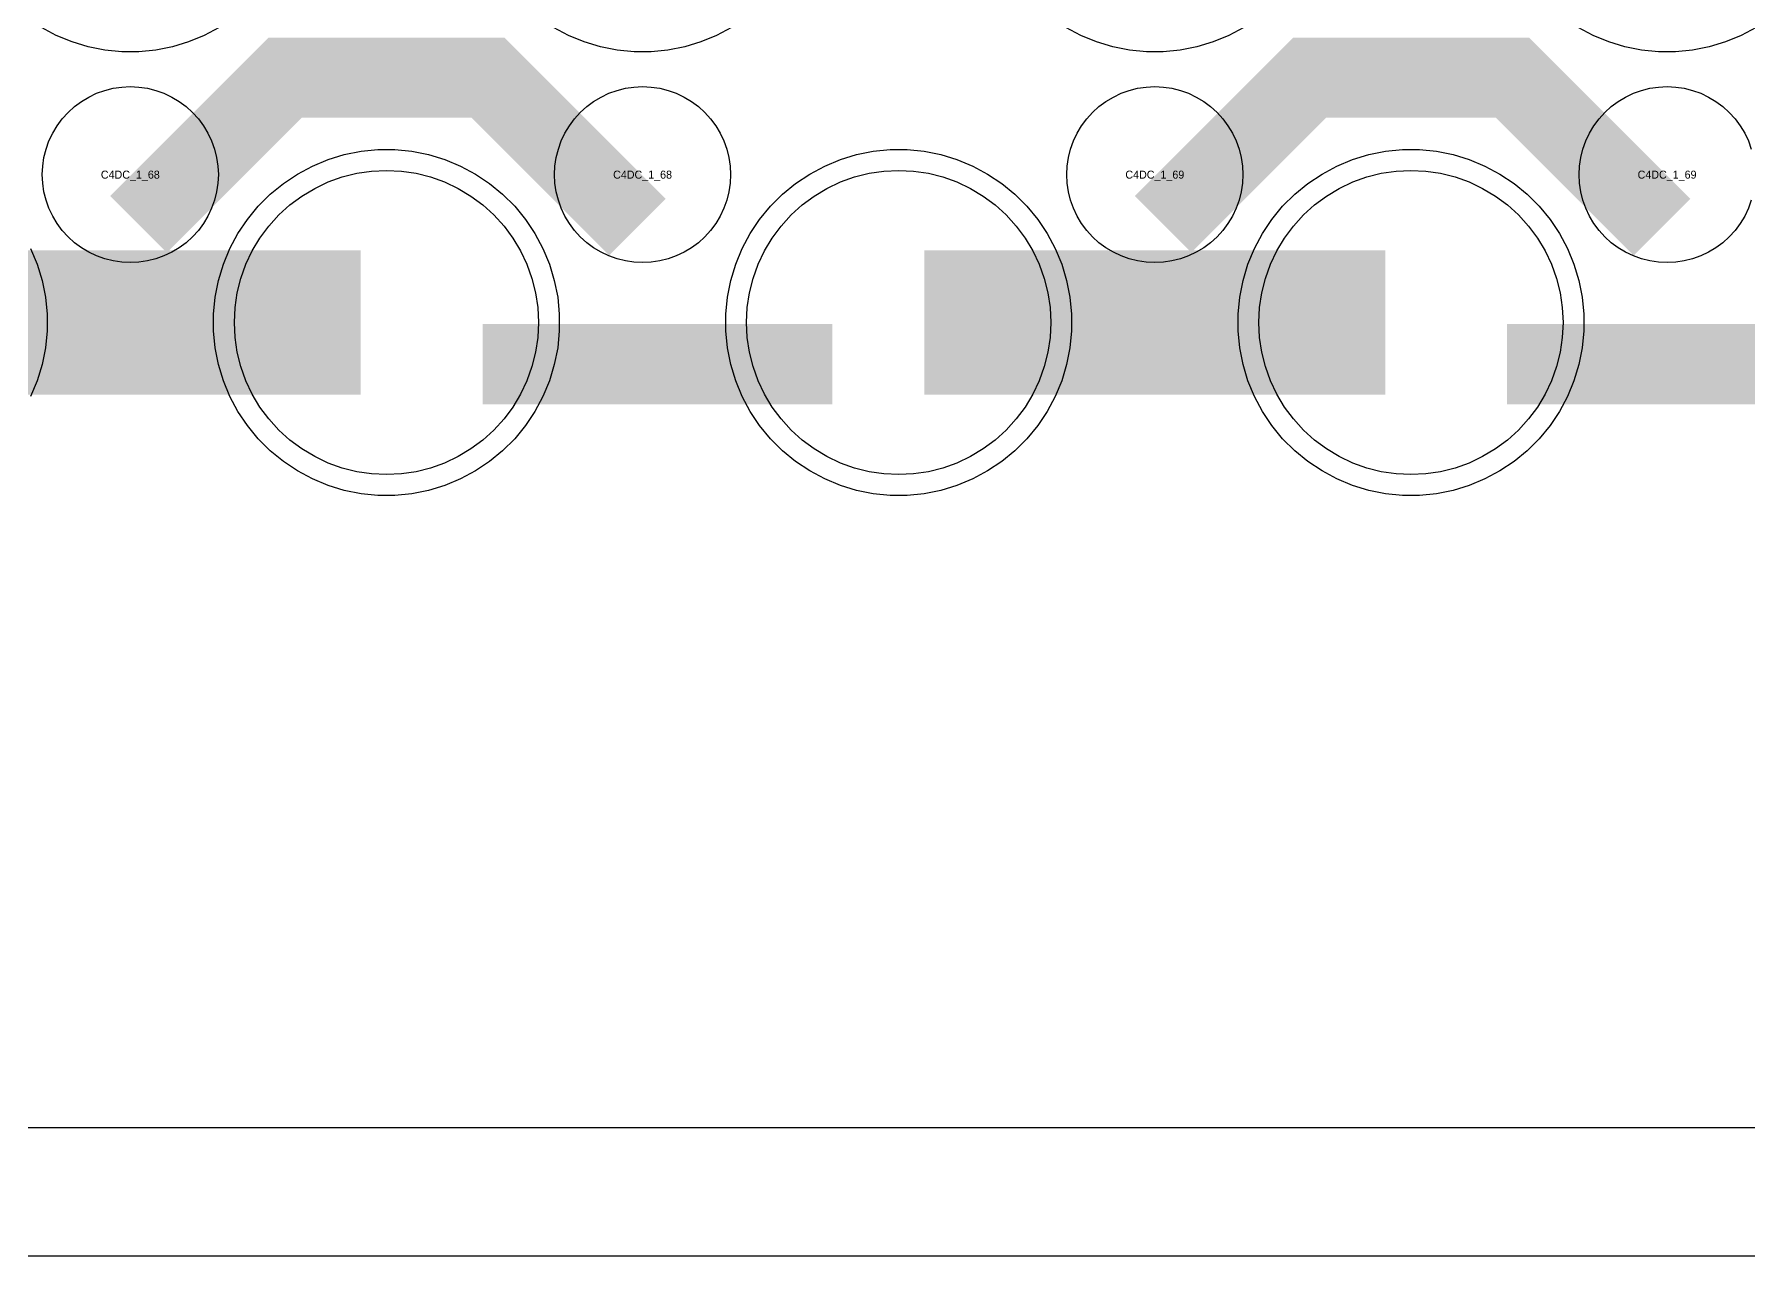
# Model space of a CAD drawing. Extents: x -11880 to 11880, y -14992 to 14992.
# Drawn here: x 9730 to 10266, y -14992 to -14611 of the extents above; entities that cross this region are included whole.
import ezdxf
from ezdxf.enums import TextEntityAlignment as Align

# ---------------------------------------------------------------- set-up
doc = ezdxf.new("R2010")
doc.units = 0
doc.header["$MEASUREMENT"] = 0
for name, color, linetype in [('GDS_775_DT_237', 138, 'CONTINUOUS'), ('OUTLINE', 30, 'CONTINUOUS'), ('RDL1_FS', 34, 'CONTINUOUS'), ('RDL_BS', 160, 'CONTINUOUS')]:
    doc.layers.add(name, color=color, linetype=linetype)

msp = doc.modelspace()

# ---------------------------------------------------------------- linework, layer by layer
at = {"layer": 'OUTLINE'}
for points in [[(-11880, -14992.5), (11880, -14992.5), (11880, 14992.5), (-11880, 14992.5)], [(-11840, -14952.5), (11840, -14952.5), (11840, 14952.5), (-11840, 14952.5)]]:
    msp.add_lwpolyline(points, close=True, dxfattribs=at)
at = {"layer": 'RDL1_FS'}
for points in [[(9840, -14748.509), (9835.343, -14748.28), (9830.732, -14747.596), (9826.209, -14746.464), (9821.819, -14744.892), (9817.605, -14742.9), (9813.605, -14740.502), (9809.86, -14737.724), (9806.406, -14734.594), (9803.276, -14731.14), (9800.498, -14727.395), (9798.1, -14723.395), (9796.108, -14719.181), (9794.536, -14714.791), (9793.404, -14710.268), (9792.72, -14705.657), (9792.491, -14701), (9792.72, -14696.343), (9793.404, -14691.732), (9794.536, -14687.209), (9796.108, -14682.819), (9798.1, -14678.605), (9800.498, -14674.605), (9803.276, -14670.86), (9806.406, -14667.406), (9809.86, -14664.276), (9813.605, -14661.498), (9817.605, -14659.1), (9821.819, -14657.108), (9826.209, -14655.536), (9830.732, -14654.404), (9835.343, -14653.72), (9840, -14653.491), (9844.657, -14653.72), (9849.268, -14654.404), (9853.791, -14655.536), (9858.181, -14657.108), (9862.395, -14659.1), (9866.395, -14661.498), (9870.14, -14664.276), (9873.594, -14667.406), (9876.724, -14670.86), (9879.502, -14674.605), (9881.9, -14678.605), (9883.892, -14682.819), (9885.464, -14687.209), (9886.596, -14691.732), (9887.28, -14696.343), (9887.509, -14701), (9887.28, -14705.657), (9886.596, -14710.268), (9885.464, -14714.791), (9883.892, -14719.181), (9881.9, -14723.395), (9879.502, -14727.395), (9876.724, -14731.14), (9873.594, -14734.594), (9870.14, -14737.724), (9866.395, -14740.502), (9862.395, -14742.9), (9858.181, -14744.892), (9853.791, -14746.464), (9849.268, -14747.596), (9844.657, -14748.28)], [(10000, -14748.509), (9995.343, -14748.28), (9990.732, -14747.596), (9986.209, -14746.464), (9981.819, -14744.892), (9977.605, -14742.9), (9973.605, -14740.502), (9969.86, -14737.724), (9966.406, -14734.594), (9963.276, -14731.14), (9960.498, -14727.395), (9958.1, -14723.395), (9956.108, -14719.181), (9954.536, -14714.791), (9953.404, -14710.268), (9952.72, -14705.657), (9952.491, -14701), (9952.72, -14696.343), (9953.404, -14691.732), (9954.536, -14687.209), (9956.108, -14682.819), (9958.1, -14678.605), (9960.498, -14674.605), (9963.276, -14670.86), (9966.406, -14667.406), (9969.86, -14664.276), (9973.605, -14661.498), (9977.605, -14659.1), (9981.819, -14657.108), (9986.209, -14655.536), (9990.732, -14654.404), (9995.343, -14653.72), (10000, -14653.491), (10004.657, -14653.72), (10009.268, -14654.404), (10013.791, -14655.536), (10018.181, -14657.108), (10022.395, -14659.1), (10026.395, -14661.498), (10030.14, -14664.276), (10033.594, -14667.406), (10036.724, -14670.86), (10039.502, -14674.605), (10041.9, -14678.605), (10043.892, -14682.819), (10045.464, -14687.209), (10046.596, -14691.732), (10047.28, -14696.343), (10047.509, -14701), (10047.28, -14705.657), (10046.596, -14710.268), (10045.464, -14714.791), (10043.892, -14719.181), (10041.9, -14723.395), (10039.502, -14727.395), (10036.724, -14731.14), (10033.594, -14734.594), (10030.14, -14737.724), (10026.395, -14740.502), (10022.395, -14742.9), (10018.181, -14744.892), (10013.791, -14746.464), (10009.268, -14747.596), (10004.657, -14748.28)], [(10160, -14748.509), (10155.343, -14748.28), (10150.732, -14747.596), (10146.209, -14746.464), (10141.819, -14744.892), (10137.605, -14742.9), (10133.605, -14740.502), (10129.86, -14737.724), (10126.406, -14734.594), (10123.276, -14731.14), (10120.498, -14727.395), (10118.1, -14723.395), (10116.108, -14719.181), (10114.536, -14714.791), (10113.404, -14710.268), (10112.72, -14705.657), (10112.491, -14701), (10112.72, -14696.343), (10113.404, -14691.732), (10114.536, -14687.209), (10116.108, -14682.819), (10118.1, -14678.605), (10120.498, -14674.605), (10123.276, -14670.86), (10126.406, -14667.406), (10129.86, -14664.276), (10133.605, -14661.498), (10137.605, -14659.1), (10141.819, -14657.108), (10146.209, -14655.536), (10150.732, -14654.404), (10155.343, -14653.72), (10160, -14653.491), (10164.657, -14653.72), (10169.268, -14654.404), (10173.791, -14655.536), (10178.181, -14657.108), (10182.395, -14659.1), (10186.395, -14661.498), (10190.14, -14664.276), (10193.594, -14667.406), (10196.724, -14670.86), (10199.502, -14674.605), (10201.9, -14678.605), (10203.892, -14682.819), (10205.464, -14687.209), (10206.596, -14691.732), (10207.28, -14696.343), (10207.509, -14701), (10207.28, -14705.657), (10206.596, -14710.268), (10205.464, -14714.791), (10203.892, -14719.181), (10201.9, -14723.395), (10199.502, -14727.395), (10196.724, -14731.14), (10193.594, -14734.594), (10190.14, -14737.724), (10186.395, -14740.502), (10182.395, -14742.9), (10178.181, -14744.892), (10173.791, -14746.464), (10169.268, -14747.596), (10164.657, -14748.28)]]:
    msp.add_lwpolyline(points, close=True, dxfattribs=at)
for points in [[(9688.002, -14701, 45, 45, 0), (9760.002, -14701, 45, 45, 0)], [(9760.002, -14701, 45, 45, 0), (9832.002, -14701, 45, 45, 0)], [(10008.002, -14701, 45, 45, 0), (10080.002, -14701, 45, 45, 0)], [(10080.002, -14701, 45, 45, 0), (10152.002, -14701, 45, 45, 0)]]:
    msp.add_lwpolyline(points, format="xyseb", dxfattribs=at)
at = {"layer": 'RDL_BS', "color": 241, "true_color": 0xf7abae}
for points in [[(9787.777, -14608.818), (9783.115, -14611.31), (9778.205, -14613.341), (9773.165, -14614.872), (9767.938, -14615.918), (9762.644, -14616.435), (9757.356, -14616.435), (9752.062, -14615.918), (9746.835, -14614.872), (9741.795, -14613.341), (9736.885, -14611.31), (9732.223, -14608.818)], [(9947.777, -14608.818), (9943.115, -14611.31), (9938.205, -14613.341), (9933.165, -14614.872), (9927.938, -14615.918), (9922.644, -14616.435), (9917.356, -14616.435), (9912.062, -14615.918), (9906.835, -14614.872), (9901.795, -14613.341), (9896.885, -14611.31), (9892.223, -14608.818)], [(10107.777, -14608.818), (10103.115, -14611.31), (10098.205, -14613.341), (10093.165, -14614.872), (10087.938, -14615.918), (10082.644, -14616.435), (10077.356, -14616.435), (10072.062, -14615.918), (10066.835, -14614.872), (10061.795, -14613.341), (10056.885, -14611.31), (10052.223, -14608.818)], [(10267.777, -14608.818), (10263.115, -14611.31), (10258.205, -14613.341), (10253.165, -14614.872), (10247.938, -14615.918), (10242.644, -14616.435), (10237.356, -14616.435), (10232.062, -14615.918), (10226.835, -14614.872), (10221.795, -14613.341), (10216.885, -14611.31), (10212.223, -14608.818)]]:
    msp.add_lwpolyline(points, dxfattribs=at)
at = {"layer": 'RDL_BS'}
for points in [[(9762.562, -14670.314, 25, 25, 0), (9808.377, -14624.499, 25, 25, 0), (9841.93, -14624.499, 25, 25, 0)], [(9918.401, -14671.213, 25, 25, 0), (9871.687, -14624.499, 25, 25, 0), (9841.929, -14624.499, 25, 25, 0)], [(10082.562, -14670.314, 25, 25, 0), (10128.377, -14624.499, 25, 25, 0), (10161.93, -14624.499, 25, 25, 0)], [(10238.401, -14671.213, 25, 25, 0), (10191.687, -14624.499, 25, 25, 0), (10161.929, -14624.499, 25, 25, 0)], [(9870.016, -14714.013, 25, 25, 0), (9979.281, -14714.013, 25, 25, 0)], [(10190.016, -14714.013, 25, 25, 0), (10299.281, -14714.013, 25, 25, 0)]]:
    msp.add_lwpolyline(points, format="xyseb", dxfattribs=at)
for points in [[(9760, -14682.306), (9757.307, -14682.174), (9754.635, -14681.778), (9752.016, -14681.121), (9749.481, -14680.214), (9747.044, -14679.062), (9744.72, -14677.669), (9742.557, -14676.066), (9740.558, -14674.254), (9738.746, -14672.255), (9737.143, -14670.092), (9735.75, -14667.768), (9734.598, -14665.331), (9733.691, -14662.796), (9733.034, -14660.177), (9732.638, -14657.505), (9732.506, -14654.812), (9732.638, -14652.119), (9733.034, -14649.447), (9733.691, -14646.828), (9734.598, -14644.293), (9735.75, -14641.856), (9737.143, -14639.532), (9738.746, -14637.369), (9740.558, -14635.37), (9742.557, -14633.558), (9744.72, -14631.955), (9747.044, -14630.562), (9749.481, -14629.41), (9752.016, -14628.503), (9754.635, -14627.846), (9757.307, -14627.45), (9760, -14627.318), (9762.693, -14627.45), (9765.365, -14627.846), (9767.984, -14628.503), (9770.519, -14629.41), (9772.956, -14630.562), (9775.28, -14631.955), (9777.443, -14633.558), (9779.442, -14635.37), (9781.254, -14637.369), (9782.857, -14639.532), (9784.25, -14641.856), (9785.402, -14644.293), (9786.309, -14646.828), (9786.966, -14649.447), (9787.362, -14652.119), (9787.494, -14654.812), (9787.362, -14657.505), (9786.966, -14660.177), (9786.309, -14662.796), (9785.402, -14665.331), (9784.25, -14667.768), (9782.857, -14670.092), (9781.254, -14672.255), (9779.442, -14674.254), (9777.443, -14676.066), (9775.28, -14677.669), (9772.956, -14679.062), (9770.519, -14680.214), (9767.984, -14681.121), (9765.365, -14681.778), (9762.693, -14682.174)], [(9920, -14682.306), (9917.307, -14682.174), (9914.635, -14681.778), (9912.016, -14681.121), (9909.481, -14680.214), (9907.044, -14679.062), (9904.72, -14677.669), (9902.557, -14676.066), (9900.558, -14674.254), (9898.746, -14672.255), (9897.143, -14670.092), (9895.75, -14667.768), (9894.598, -14665.331), (9893.691, -14662.796), (9893.034, -14660.177), (9892.638, -14657.505), (9892.506, -14654.812), (9892.638, -14652.119), (9893.034, -14649.447), (9893.691, -14646.828), (9894.598, -14644.293), (9895.75, -14641.856), (9897.143, -14639.532), (9898.746, -14637.369), (9900.558, -14635.37), (9902.557, -14633.558), (9904.72, -14631.955), (9907.044, -14630.562), (9909.481, -14629.41), (9912.016, -14628.503), (9914.635, -14627.846), (9917.307, -14627.45), (9920, -14627.318), (9922.693, -14627.45), (9925.365, -14627.846), (9927.984, -14628.503), (9930.519, -14629.41), (9932.956, -14630.562), (9935.28, -14631.955), (9937.443, -14633.558), (9939.442, -14635.37), (9941.254, -14637.369), (9942.857, -14639.532), (9944.25, -14641.856), (9945.402, -14644.293), (9946.309, -14646.828), (9946.966, -14649.447), (9947.362, -14652.119), (9947.494, -14654.812), (9947.362, -14657.505), (9946.966, -14660.177), (9946.309, -14662.796), (9945.402, -14665.331), (9944.25, -14667.768), (9942.857, -14670.092), (9941.254, -14672.255), (9939.442, -14674.254), (9937.443, -14676.066), (9935.28, -14677.669), (9932.956, -14679.062), (9930.519, -14680.214), (9927.984, -14681.121), (9925.365, -14681.778), (9922.693, -14682.174)], [(10080, -14682.306), (10077.307, -14682.174), (10074.635, -14681.778), (10072.016, -14681.121), (10069.481, -14680.214), (10067.044, -14679.062), (10064.72, -14677.669), (10062.557, -14676.066), (10060.558, -14674.254), (10058.746, -14672.255), (10057.143, -14670.092), (10055.75, -14667.768), (10054.598, -14665.331), (10053.691, -14662.796), (10053.034, -14660.177), (10052.638, -14657.505), (10052.506, -14654.812), (10052.638, -14652.119), (10053.034, -14649.447), (10053.691, -14646.828), (10054.598, -14644.293), (10055.75, -14641.856), (10057.143, -14639.532), (10058.746, -14637.369), (10060.558, -14635.37), (10062.557, -14633.558), (10064.72, -14631.955), (10067.044, -14630.562), (10069.481, -14629.41), (10072.016, -14628.503), (10074.635, -14627.846), (10077.307, -14627.45), (10080, -14627.318), (10082.693, -14627.45), (10085.365, -14627.846), (10087.984, -14628.503), (10090.519, -14629.41), (10092.956, -14630.562), (10095.28, -14631.955), (10097.443, -14633.558), (10099.442, -14635.37), (10101.254, -14637.369), (10102.857, -14639.532), (10104.25, -14641.856), (10105.402, -14644.293), (10106.309, -14646.828), (10106.966, -14649.447), (10107.362, -14652.119), (10107.494, -14654.812), (10107.362, -14657.505), (10106.966, -14660.177), (10106.309, -14662.796), (10105.402, -14665.331), (10104.25, -14667.768), (10102.857, -14670.092), (10101.254, -14672.255), (10099.442, -14674.254), (10097.443, -14676.066), (10095.28, -14677.669), (10092.956, -14679.062), (10090.519, -14680.214), (10087.984, -14681.121), (10085.365, -14681.778), (10082.693, -14682.174)], [(9837.356, -14755), (9832.062, -14754.483), (9826.835, -14753.437), (9821.795, -14751.906), (9816.885, -14749.875), (9812.223, -14747.383), (9807.809, -14744.436), (9803.708, -14741.074), (9799.926, -14737.292), (9796.564, -14733.191), (9793.617, -14728.777), (9791.125, -14724.115), (9789.094, -14719.205), (9787.563, -14714.165), (9786.517, -14708.938), (9786, -14703.644), (9786, -14698.356), (9786.517, -14693.062), (9787.563, -14687.835), (9789.094, -14682.795), (9791.125, -14677.885), (9793.617, -14673.223), (9796.564, -14668.809), (9799.926, -14664.708), (9803.708, -14660.926), (9807.809, -14657.564), (9812.223, -14654.617), (9816.885, -14652.125), (9821.795, -14650.094), (9826.835, -14648.563), (9832.062, -14647.517), (9837.356, -14647), (9842.644, -14647), (9847.938, -14647.517), (9853.165, -14648.563), (9858.205, -14650.094), (9863.115, -14652.125), (9867.777, -14654.617), (9872.191, -14657.564), (9876.292, -14660.926), (9880.074, -14664.708), (9883.436, -14668.809), (9886.383, -14673.223), (9888.875, -14677.885), (9890.906, -14682.795), (9892.437, -14687.835), (9893.483, -14693.062), (9894, -14698.356), (9894, -14703.644), (9893.483, -14708.938), (9892.437, -14714.165), (9890.906, -14719.205), (9888.875, -14724.115), (9886.383, -14728.777), (9883.436, -14733.191), (9880.074, -14737.292), (9876.292, -14741.074), (9872.191, -14744.436), (9867.777, -14747.383), (9863.115, -14749.875), (9858.205, -14751.906), (9853.165, -14753.437), (9847.938, -14754.483), (9842.644, -14755)], [(9997.356, -14755), (9992.062, -14754.483), (9986.835, -14753.437), (9981.795, -14751.906), (9976.885, -14749.875), (9972.223, -14747.383), (9967.809, -14744.436), (9963.708, -14741.074), (9959.926, -14737.292), (9956.564, -14733.191), (9953.617, -14728.777), (9951.125, -14724.115), (9949.094, -14719.205), (9947.563, -14714.165), (9946.517, -14708.938), (9946, -14703.644), (9946, -14698.356), (9946.517, -14693.062), (9947.563, -14687.835), (9949.094, -14682.795), (9951.125, -14677.885), (9953.617, -14673.223), (9956.564, -14668.809), (9959.926, -14664.708), (9963.708, -14660.926), (9967.809, -14657.564), (9972.223, -14654.617), (9976.885, -14652.125), (9981.795, -14650.094), (9986.835, -14648.563), (9992.062, -14647.517), (9997.356, -14647), (10002.644, -14647), (10007.938, -14647.517), (10013.165, -14648.563), (10018.205, -14650.094), (10023.115, -14652.125), (10027.777, -14654.617), (10032.191, -14657.564), (10036.292, -14660.926), (10040.074, -14664.708), (10043.436, -14668.809), (10046.383, -14673.223), (10048.875, -14677.885), (10050.906, -14682.795), (10052.437, -14687.835), (10053.483, -14693.062), (10054, -14698.356), (10054, -14703.644), (10053.483, -14708.938), (10052.437, -14714.165), (10050.906, -14719.205), (10048.875, -14724.115), (10046.383, -14728.777), (10043.436, -14733.191), (10040.074, -14737.292), (10036.292, -14741.074), (10032.191, -14744.436), (10027.777, -14747.383), (10023.115, -14749.875), (10018.205, -14751.906), (10013.165, -14753.437), (10007.938, -14754.483), (10002.644, -14755)], [(10157.356, -14755), (10152.062, -14754.483), (10146.835, -14753.437), (10141.795, -14751.906), (10136.885, -14749.875), (10132.223, -14747.383), (10127.809, -14744.436), (10123.708, -14741.074), (10119.926, -14737.292), (10116.564, -14733.191), (10113.617, -14728.777), (10111.125, -14724.115), (10109.094, -14719.205), (10107.563, -14714.165), (10106.517, -14708.938), (10106, -14703.644), (10106, -14698.356), (10106.517, -14693.062), (10107.563, -14687.835), (10109.094, -14682.795), (10111.125, -14677.885), (10113.617, -14673.223), (10116.564, -14668.809), (10119.926, -14664.708), (10123.708, -14660.926), (10127.809, -14657.564), (10132.223, -14654.617), (10136.885, -14652.125), (10141.795, -14650.094), (10146.835, -14648.563), (10152.062, -14647.517), (10157.356, -14647), (10162.644, -14647), (10167.938, -14647.517), (10173.165, -14648.563), (10178.205, -14650.094), (10183.115, -14652.125), (10187.777, -14654.617), (10192.191, -14657.564), (10196.292, -14660.926), (10200.074, -14664.708), (10203.436, -14668.809), (10206.383, -14673.223), (10208.875, -14677.885), (10210.906, -14682.795), (10212.437, -14687.835), (10213.483, -14693.062), (10214, -14698.356), (10214, -14703.644), (10213.483, -14708.938), (10212.437, -14714.165), (10210.906, -14719.205), (10208.875, -14724.115), (10206.383, -14728.777), (10203.436, -14733.191), (10200.074, -14737.292), (10196.292, -14741.074), (10192.191, -14744.436), (10187.777, -14747.383), (10183.115, -14749.875), (10178.205, -14751.906), (10173.165, -14753.437), (10167.938, -14754.483), (10162.644, -14755)]]:
    msp.add_lwpolyline(points, close=True, dxfattribs=at)
for points in [[(10266.309, -14662.796), (10265.402, -14665.331), (10264.25, -14667.768), (10262.857, -14670.092), (10261.254, -14672.255), (10259.442, -14674.254), (10257.443, -14676.066), (10255.28, -14677.669), (10252.956, -14679.062), (10250.519, -14680.214), (10247.984, -14681.121), (10245.365, -14681.778), (10242.693, -14682.174), (10240, -14682.306), (10237.307, -14682.174), (10234.635, -14681.778), (10232.016, -14681.121), (10229.481, -14680.214), (10227.044, -14679.062), (10224.72, -14677.669), (10222.557, -14676.066), (10220.558, -14674.254), (10218.746, -14672.255), (10217.143, -14670.092), (10215.75, -14667.768), (10214.598, -14665.331), (10213.691, -14662.796), (10213.034, -14660.177), (10212.638, -14657.505), (10212.506, -14654.812), (10212.638, -14652.119), (10213.034, -14649.447), (10213.691, -14646.828), (10214.598, -14644.293), (10215.75, -14641.856), (10217.143, -14639.532), (10218.746, -14637.369), (10220.558, -14635.37), (10222.557, -14633.558), (10224.72, -14631.955), (10227.044, -14630.562), (10229.481, -14629.41), (10232.016, -14628.503), (10234.635, -14627.846), (10237.307, -14627.45), (10240, -14627.318), (10242.693, -14627.45), (10245.365, -14627.846), (10247.984, -14628.503), (10250.519, -14629.41), (10252.956, -14630.562), (10255.28, -14631.955), (10257.443, -14633.558), (10259.442, -14635.37), (10261.254, -14637.369), (10262.857, -14639.532), (10264.25, -14641.856), (10265.402, -14644.293), (10266.309, -14646.828)], [(9728.875, -14677.885), (9730.906, -14682.795), (9732.437, -14687.835), (9733.483, -14693.062), (9734, -14698.356), (9734, -14703.644), (9733.483, -14708.938), (9732.437, -14714.165), (9730.906, -14719.205), (9728.875, -14724.115)]]:
    msp.add_lwpolyline(points, dxfattribs=at)

# ---------------------------------------------------------------- texts
at = {"layer": 'GDS_775_DT_237'}
for s, p in [('C4DC_1_68', (9760, -14654.812)), ('C4DC_1_68', (9760, -14654.812)), ('C4DC_1_68', (9920, -14654.812)), ('C4DC_1_68', (9920, -14654.812)), ('C4DC_1_69', (10080, -14654.812)), ('C4DC_1_69', (10080, -14654.812)), ('C4DC_1_69', (10240, -14654.812)), ('C4DC_1_69', (10240, -14654.812))]:
    msp.add_text(s, height=2.5, dxfattribs=at).set_placement(p, align=Align.MIDDLE_CENTER)

doc.saveas('drawing.dxf')
